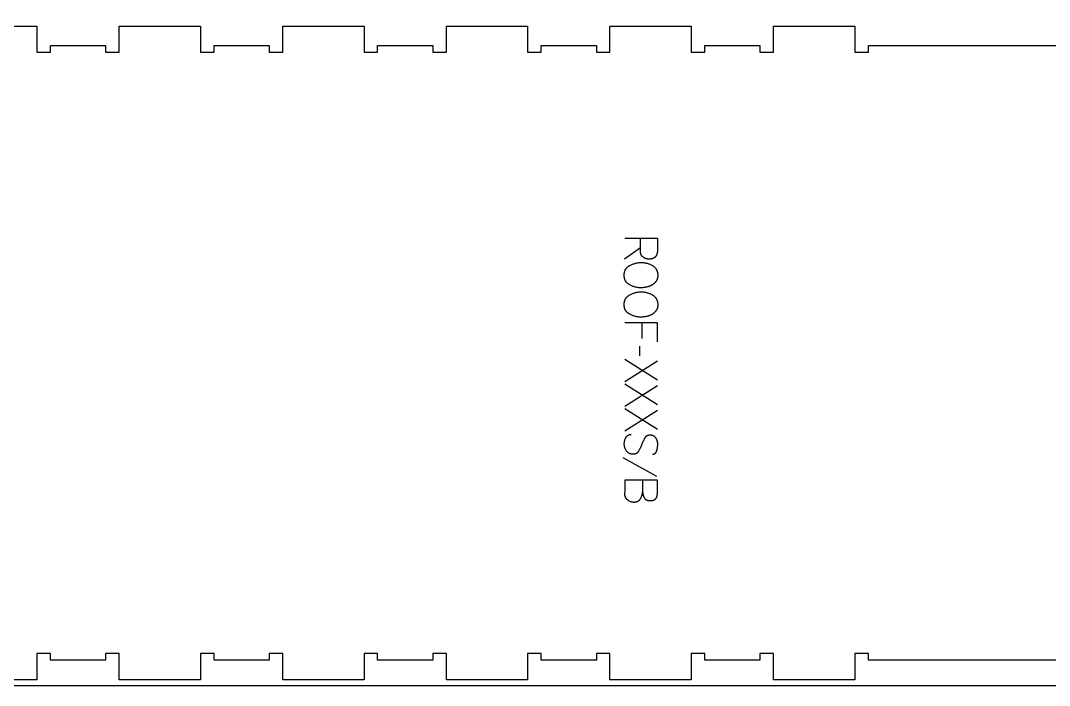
# Model space of a CAD drawing. Extents: x 0 to 4485, y 0 to 17041.
# Drawn here: x 1297 to 2240, y 11996 to 12605 of the extents above; entities that cross this region are included whole.
import ezdxf

# ---------------------------------------------------------------- set-up
doc = ezdxf.new("R2010")
doc.units = 0
for name, color, linetype in [('0_SHEET_SPRUCEPLY_2440X122', 1, 'CONTINUOUS'), ('1_ANYTOOL_1MMDEEP_LABELS_S', 2, 'CONTINUOUS'), ('4_ANYTOOL_CUTTHROUGH_OUTSI', 5, 'CONTINUOUS')]:
    doc.layers.add(name, color=color, linetype=linetype)

msp = doc.modelspace()

# ---------------------------------------------------------------- linework, layer by layer
at = {"layer": '0_SHEET_SPRUCEPLY_2440X122'}
msp.add_lwpolyline([(371.7, 13215.62), (371.7, 11995.62), (2811.7, 11995.62), (2811.7, 13215.62)], close=True, dxfattribs=at)
at = {"layer": '1_ANYTOOL_1MMDEEP_LABELS_S', "color": 2}
for points in [[(1850.79, 12405.92), (1880.79, 12405.92), (1880.79, 12394.56), (1880.78, 12394.07), (1880.76, 12393.59), (1880.74, 12393.36), (1880.72, 12393.13), (1880.69, 12392.91), (1880.66, 12392.69), (1880.63, 12392.47), (1880.6, 12392.26), (1880.56, 12392.05), (1880.51, 12391.85), (1880.46, 12391.65), (1880.41, 12391.45), (1880.36, 12391.26), (1880.3, 12391.07), (1880.23, 12390.89), (1880.17, 12390.71), (1880.1, 12390.53), (1880.02, 12390.35), (1879.94, 12390.19), (1879.86, 12390.02), (1879.77, 12389.86), (1879.68, 12389.7), (1879.59, 12389.55), (1879.49, 12389.4), (1879.39, 12389.25), (1879.29, 12389.11), (1879.18, 12388.97), (1879.06, 12388.84), (1878.95, 12388.71), (1878.83, 12388.58), (1878.7, 12388.46), (1878.57, 12388.34), (1878.44, 12388.22), (1878.31, 12388.11), (1878.17, 12388.01), (1878.02, 12387.9), (1877.87, 12387.8), (1877.72, 12387.71), (1877.57, 12387.62), (1877.41, 12387.53), (1877.25, 12387.45), (1877.08, 12387.37), (1876.91, 12387.29), (1876.74, 12387.22), (1876.56, 12387.15), (1876.38, 12387.09), (1876.19, 12387.02), (1876, 12386.97), (1875.81, 12386.92), (1875.61, 12386.87), (1875.41, 12386.82), (1875.2, 12386.78), (1875, 12386.74), (1874.78, 12386.71), (1874.57, 12386.68), (1874.35, 12386.66), (1874.12, 12386.64), (1873.89, 12386.62), (1873.43, 12386.59), (1872.94, 12386.59), (1872.77, 12386.59), (1872.59, 12386.59), (1872.42, 12386.6), (1872.24, 12386.61), (1872.07, 12386.63), (1871.9, 12386.65), (1871.73, 12386.67), (1871.56, 12386.7), (1871.39, 12386.73), (1871.22, 12386.76), (1871.06, 12386.8), (1870.89, 12386.84), (1870.72, 12386.88), (1870.56, 12386.93), (1870.4, 12386.98), (1870.23, 12387.03), (1870.07, 12387.09), (1869.91, 12387.15), (1869.75, 12387.21), (1869.59, 12387.28), (1869.43, 12387.35), (1869.28, 12387.43), (1869.12, 12387.51), (1868.97, 12387.59), (1868.81, 12387.67), (1868.66, 12387.76), (1868.51, 12387.85), (1868.36, 12387.95), (1868.2, 12388.05), (1868.06, 12388.15), (1867.91, 12388.26), (1867.76, 12388.37), (1867.61, 12388.48), (1867.47, 12388.59), (1867.34, 12388.71), (1867.2, 12388.83), (1867.08, 12388.95), (1866.95, 12389.08), (1866.84, 12389.2), (1866.72, 12389.33), (1866.61, 12389.46), (1866.51, 12389.6), (1866.41, 12389.73), (1866.31, 12389.87), (1866.22, 12390.01), (1866.13, 12390.16), (1866.05, 12390.3), (1865.97, 12390.45), (1865.9, 12390.6), (1865.83, 12390.75), (1865.76, 12390.91), (1865.7, 12391.07), (1865.64, 12391.23), (1865.59, 12391.39), (1865.54, 12391.55), (1865.5, 12391.72), (1865.46, 12391.89), (1865.43, 12392.06), (1865.4, 12392.24), (1865.37, 12392.41), (1865.35, 12392.59), (1865.34, 12392.77), (1865.32, 12392.96), (1865.25, 12394.88), (1865.23, 12396.92), (1865.23, 12405.87)], [(1865.23, 12396.92), (1850.74, 12386.46)], [(1880.79, 12310.64), (1880.79, 12328.3), (1850.79, 12328.3)], [(1866.82, 12313.82), (1866.82, 12328.3)], [(1864.67, 12298), (1864.59, 12306.79)], [(1880.79, 12275.67), (1850.79, 12294.57)], [(1850.79, 12274.43), (1880.79, 12293.37)], [(1880.79, 12252.96), (1850.79, 12271.86)], [(1850.79, 12251.72), (1880.79, 12270.66)], [(1880.79, 12230.24), (1850.79, 12249.14)], [(1850.79, 12229), (1880.79, 12247.94)], [(1876.2, 12207.62), (1876.39, 12207.62), (1876.48, 12207.62), (1876.57, 12207.63), (1876.66, 12207.64), (1876.75, 12207.64), (1876.84, 12207.65), (1876.93, 12207.67), (1877.02, 12207.68), (1877.1, 12207.7), (1877.19, 12207.71), (1877.27, 12207.73), (1877.35, 12207.75), (1877.43, 12207.77), (1877.51, 12207.8), (1877.59, 12207.82), (1877.67, 12207.85), (1877.75, 12207.88), (1877.82, 12207.9), (1877.9, 12207.94), (1877.97, 12207.97), (1878.05, 12208), (1878.12, 12208.04), (1878.19, 12208.08), (1878.26, 12208.12), (1878.33, 12208.16), (1878.4, 12208.2), (1878.46, 12208.24), (1878.53, 12208.29), (1878.59, 12208.34), (1878.66, 12208.38), (1878.72, 12208.44), (1878.78, 12208.49), (1878.84, 12208.54), (1878.9, 12208.6), (1878.96, 12208.65), (1879.02, 12208.71), (1879.07, 12208.77), (1879.13, 12208.83), (1879.18, 12208.9), (1879.24, 12208.96), (1879.29, 12209.03), (1879.34, 12209.1), (1879.39, 12209.17), (1879.44, 12209.24), (1879.49, 12209.31), (1879.54, 12209.38), (1879.58, 12209.46), (1879.63, 12209.54), (1879.67, 12209.62), (1879.72, 12209.7), (1879.76, 12209.78), (1879.84, 12209.95), (1879.92, 12210.13), (1879.99, 12210.31), (1880.06, 12210.5), (1880.13, 12210.69), (1880.19, 12210.89), (1880.41, 12211.71), (1880.6, 12212.51), (1880.76, 12213.29), (1880.89, 12214.06), (1880.95, 12214.44), (1881, 12214.82), (1881.04, 12215.19), (1881.07, 12215.56), (1881.1, 12215.92), (1881.12, 12216.29), (1881.13, 12216.65), (1881.13, 12217), (1881.13, 12217.2), (1881.12, 12217.39), (1881.11, 12217.58), (1881.1, 12217.77), (1881.09, 12217.96), (1881.07, 12218.15), (1881.04, 12218.34), (1881.02, 12218.53), (1880.99, 12218.71), (1880.95, 12218.89), (1880.91, 12219.08), (1880.87, 12219.26), (1880.83, 12219.44), (1880.78, 12219.62), (1880.73, 12219.79), (1880.67, 12219.97), (1880.62, 12220.14), (1880.55, 12220.32), (1880.49, 12220.49), (1880.42, 12220.66), (1880.35, 12220.83), (1880.27, 12221), (1880.19, 12221.17), (1880.11, 12221.33), (1880.02, 12221.5), (1879.93, 12221.66), (1879.83, 12221.82), (1879.74, 12221.98), (1879.63, 12222.14), (1879.53, 12222.3), (1879.42, 12222.46), (1879.31, 12222.62), (1879.19, 12222.77), (1879.07, 12222.92), (1878.95, 12223.06), (1878.83, 12223.2), (1878.7, 12223.33), (1878.57, 12223.46), (1878.44, 12223.58), (1878.3, 12223.7), (1878.16, 12223.82), (1878.02, 12223.93), (1877.87, 12224.03), (1877.72, 12224.13), (1877.57, 12224.23), (1877.42, 12224.31), (1877.26, 12224.4), (1877.1, 12224.48), (1876.93, 12224.56), (1876.76, 12224.63), (1876.59, 12224.69), (1876.42, 12224.75), (1876.24, 12224.81), (1876.06, 12224.86), (1875.88, 12224.9), (1875.7, 12224.95), (1875.51, 12224.98), (1875.32, 12225.01), (1875.12, 12225.04), (1874.92, 12225.06), (1874.72, 12225.08), (1874.52, 12225.09), (1874.31, 12225.1), (1874.1, 12225.1), (1873.89, 12225.1), (1873.67, 12225.09), (1873.47, 12225.08), (1873.26, 12225.06), (1873.06, 12225.03), (1872.87, 12225), (1872.67, 12224.97), (1872.48, 12224.92), (1872.3, 12224.88), (1872.12, 12224.83), (1871.94, 12224.77), (1871.76, 12224.7), (1871.68, 12224.67), (1871.59, 12224.63), (1871.51, 12224.6), (1871.42, 12224.56), (1871.34, 12224.52), (1871.26, 12224.48), (1871.18, 12224.44), (1871.1, 12224.39), (1871.02, 12224.35), (1870.95, 12224.3), (1870.87, 12224.26), (1870.79, 12224.21), (1870.72, 12224.16), (1870.64, 12224.1), (1870.57, 12224.05), (1870.5, 12224), (1870.43, 12223.94), (1870.36, 12223.88), (1870.29, 12223.82), (1870.22, 12223.76), (1870.15, 12223.7), (1870.09, 12223.64), (1870.02, 12223.58), (1869.96, 12223.51), (1869.83, 12223.37), (1869.71, 12223.23), (1869.59, 12223.09), (1869.47, 12222.94), (1869.36, 12222.78), (1869.25, 12222.62), (1869.15, 12222.45), (1869.04, 12222.27), (1868.65, 12221.56), (1868.27, 12220.83), (1867.91, 12220.08), (1867.55, 12219.32), (1867.2, 12218.54), (1866.87, 12217.74), (1866.55, 12216.93), (1866.24, 12216.1), (1865.92, 12215.28), (1865.6, 12214.47), (1865.25, 12213.68), (1864.89, 12212.92), (1864.52, 12212.17), (1864.13, 12211.45), (1863.72, 12210.74), (1863.3, 12210.06), (1863.19, 12209.89), (1863.08, 12209.73), (1862.96, 12209.58), (1862.9, 12209.5), (1862.84, 12209.43), (1862.78, 12209.36), (1862.72, 12209.29), (1862.65, 12209.22), (1862.59, 12209.15), (1862.52, 12209.09), (1862.46, 12209.02), (1862.39, 12208.96), (1862.32, 12208.9), (1862.25, 12208.84), (1862.18, 12208.78), (1862.11, 12208.72), (1862.03, 12208.66), (1861.96, 12208.61), (1861.88, 12208.56), (1861.81, 12208.51), (1861.73, 12208.46), (1861.65, 12208.41), (1861.58, 12208.36), (1861.5, 12208.31), (1861.42, 12208.27), (1861.33, 12208.23), (1861.25, 12208.19), (1861.17, 12208.15), (1861.08, 12208.11), (1861, 12208.07), (1860.91, 12208.04), (1860.82, 12208), (1860.74, 12207.97), (1860.65, 12207.94), (1860.56, 12207.91), (1860.46, 12207.88), (1860.37, 12207.86), (1860.18, 12207.81), (1859.99, 12207.76), (1859.8, 12207.73), (1859.6, 12207.7), (1859.39, 12207.67), (1859.19, 12207.65), (1858.97, 12207.64), (1858.76, 12207.63), (1858.54, 12207.63), (1858.32, 12207.63), (1858.09, 12207.64), (1857.86, 12207.66), (1857.63, 12207.68), (1857.4, 12207.71), (1857.18, 12207.74), (1856.96, 12207.77), (1856.74, 12207.82), (1856.53, 12207.86), (1856.32, 12207.91), (1856.11, 12207.97), (1855.91, 12208.03), (1855.71, 12208.1), (1855.52, 12208.17), (1855.33, 12208.25), (1855.14, 12208.33), (1854.96, 12208.41), (1854.78, 12208.5), (1854.61, 12208.6), (1854.44, 12208.7), (1854.27, 12208.81), (1854.1, 12208.92), (1853.94, 12209.04), (1853.79, 12209.16), (1853.63, 12209.29), (1853.48, 12209.42), (1853.34, 12209.55), (1853.2, 12209.7), (1853.06, 12209.84), (1852.92, 12210), (1852.79, 12210.15), (1852.67, 12210.31), (1852.54, 12210.48), (1852.42, 12210.65), (1852.31, 12210.83), (1852.09, 12211.19), (1851.88, 12211.55), (1851.69, 12211.92), (1851.51, 12212.29), (1851.34, 12212.67), (1851.19, 12213.05), (1851.12, 12213.24), (1851.06, 12213.43), (1850.99, 12213.62), (1850.93, 12213.81), (1850.88, 12214.01), (1850.82, 12214.2), (1850.77, 12214.4), (1850.73, 12214.6), (1850.68, 12214.79), (1850.64, 12214.99), (1850.61, 12215.19), (1850.58, 12215.39), (1850.55, 12215.59), (1850.52, 12215.79), (1850.48, 12216.2), (1850.46, 12216.61), (1850.44, 12217.02), (1850.45, 12217.44), (1850.46, 12217.84), (1850.49, 12218.25), (1850.52, 12218.65), (1850.58, 12219.04), (1850.64, 12219.43), (1850.72, 12219.82), (1850.81, 12220.2), (1850.91, 12220.58), (1851.03, 12220.95), (1851.16, 12221.32), (1851.3, 12221.68), (1851.45, 12222.04), (1851.62, 12222.39), (1851.8, 12222.74), (1851.99, 12223.09), (1852.09, 12223.26), (1852.19, 12223.42), (1852.3, 12223.58), (1852.41, 12223.73), (1852.52, 12223.88), (1852.63, 12224.02), (1852.75, 12224.16), (1852.87, 12224.29), (1853, 12224.41), (1853.12, 12224.53), (1853.25, 12224.65), (1853.39, 12224.76), (1853.45, 12224.81), (1853.52, 12224.86), (1853.59, 12224.91), (1853.66, 12224.96), (1853.73, 12225.01), (1853.8, 12225.06), (1853.88, 12225.1), (1853.95, 12225.14), (1854.02, 12225.19), (1854.1, 12225.23), (1854.17, 12225.27), (1854.25, 12225.3), (1854.32, 12225.34), (1854.4, 12225.38), (1854.48, 12225.41), (1854.56, 12225.44), (1854.63, 12225.48), (1854.71, 12225.51), (1854.8, 12225.53), (1854.88, 12225.56), (1855.04, 12225.61), (1855.21, 12225.66), (1855.38, 12225.7), (1855.55, 12225.73), (1855.73, 12225.76), (1855.91, 12225.79), (1856.09, 12225.81), (1856.28, 12225.82), (1856.47, 12225.83), (1856.66, 12225.83)], [(1880.32, 12187.3), (1849.54, 12204.49)], [(1880.79, 12183.87), (1850.79, 12183.87), (1850.79, 12174.19), (1850.7, 12171.66), (1850.7, 12171.43), (1850.7, 12171.2), (1850.7, 12170.98), (1850.71, 12170.76), (1850.73, 12170.55), (1850.75, 12170.33), (1850.78, 12170.12), (1850.82, 12169.92), (1850.85, 12169.71), (1850.9, 12169.51), (1850.95, 12169.31), (1851.01, 12169.12), (1851.07, 12168.93), (1851.13, 12168.74), (1851.21, 12168.56), (1851.29, 12168.37), (1851.37, 12168.2), (1851.46, 12168.02), (1851.55, 12167.85), (1851.65, 12167.68), (1851.76, 12167.51), (1851.87, 12167.35), (1851.99, 12167.19), (1852.11, 12167.03), (1852.24, 12166.88), (1852.37, 12166.73), (1852.51, 12166.58), (1852.66, 12166.44), (1852.81, 12166.3), (1852.97, 12166.16), (1853.13, 12166.03), (1853.29, 12165.89), (1853.47, 12165.77), (1853.64, 12165.64), (1853.81, 12165.52), (1853.98, 12165.41), (1854.16, 12165.3), (1854.34, 12165.19), (1854.51, 12165.08), (1854.69, 12164.98), (1854.87, 12164.89), (1855.05, 12164.8), (1855.23, 12164.71), (1855.42, 12164.63), (1855.6, 12164.55), (1855.79, 12164.47), (1855.97, 12164.4), (1856.16, 12164.34), (1856.35, 12164.27), (1856.54, 12164.21), (1856.73, 12164.16), (1856.92, 12164.11), (1857.12, 12164.06), (1857.31, 12164.02), (1857.51, 12163.98), (1857.7, 12163.95), (1857.9, 12163.92), (1858.1, 12163.89), (1858.3, 12163.87), (1858.5, 12163.85), (1858.7, 12163.83), (1858.91, 12163.82), (1859.11, 12163.82), (1859.32, 12163.82), (1859.57, 12163.82), (1859.82, 12163.83), (1860.06, 12163.84), (1860.3, 12163.86), (1860.53, 12163.89), (1860.76, 12163.92), (1860.99, 12163.96), (1861.21, 12164), (1861.42, 12164.05), (1861.64, 12164.1), (1861.84, 12164.16), (1862.05, 12164.23), (1862.25, 12164.3), (1862.44, 12164.37), (1862.63, 12164.46), (1862.81, 12164.54), (1862.9, 12164.59), (1862.99, 12164.64), (1863.08, 12164.69), (1863.17, 12164.74), (1863.26, 12164.79), (1863.34, 12164.84), (1863.43, 12164.9), (1863.51, 12164.95), (1863.59, 12165.01), (1863.67, 12165.07), (1863.75, 12165.13), (1863.83, 12165.19), (1863.91, 12165.26), (1863.98, 12165.32), (1864.06, 12165.39), (1864.13, 12165.45), (1864.21, 12165.52), (1864.28, 12165.59), (1864.35, 12165.67), (1864.42, 12165.74), (1864.49, 12165.81), (1864.55, 12165.89), (1864.69, 12166.05), (1864.81, 12166.21), (1864.93, 12166.38), (1865.05, 12166.55), (1865.17, 12166.73), (1865.38, 12167.1), (1865.59, 12167.47), (1865.78, 12167.85), (1865.96, 12168.24), (1866.13, 12168.63), (1866.29, 12169.02), (1866.44, 12169.43), (1866.57, 12169.84), (1866.7, 12170.25), (1866.81, 12170.67), (1866.91, 12171.1), (1867, 12171.54), (1867.08, 12171.97), (1867.15, 12172.42), (1867.2, 12172.87), (1867.24, 12173.33)], [(1867.12, 12183.87), (1867.24, 12173.33), (1867.28, 12172.93), (1867.32, 12172.54), (1867.36, 12172.15), (1867.42, 12171.77), (1867.49, 12171.39), (1867.56, 12171.02), (1867.65, 12170.65), (1867.74, 12170.29), (1867.84, 12169.94), (1867.96, 12169.59), (1868.08, 12169.24), (1868.2, 12168.91), (1868.34, 12168.57), (1868.49, 12168.25), (1868.64, 12167.92), (1868.81, 12167.61), (1868.85, 12167.53), (1868.9, 12167.45), (1868.94, 12167.38), (1868.99, 12167.3), (1869.04, 12167.23), (1869.09, 12167.16), (1869.14, 12167.09), (1869.19, 12167.02), (1869.24, 12166.95), (1869.3, 12166.89), (1869.36, 12166.82), (1869.41, 12166.76), (1869.47, 12166.69), (1869.53, 12166.63), (1869.6, 12166.57), (1869.66, 12166.51), (1869.72, 12166.45), (1869.79, 12166.4), (1869.86, 12166.34), (1869.93, 12166.29), (1870, 12166.23), (1870.07, 12166.18), (1870.14, 12166.13), (1870.22, 12166.08), (1870.29, 12166.03), (1870.37, 12165.99), (1870.45, 12165.94), (1870.53, 12165.89), (1870.61, 12165.85), (1870.69, 12165.81), (1870.78, 12165.77), (1870.86, 12165.73), (1870.95, 12165.69), (1871.04, 12165.65), (1871.22, 12165.58), (1871.4, 12165.52), (1871.59, 12165.45), (1871.79, 12165.4), (1871.99, 12165.35), (1872.2, 12165.3), (1872.41, 12165.26), (1872.63, 12165.22), (1872.86, 12165.19), (1873.09, 12165.16), (1873.32, 12165.14), (1873.56, 12165.12), (1873.81, 12165.11), (1874.06, 12165.1), (1874.32, 12165.1), (1874.71, 12165.11), (1874.91, 12165.12), (1875.1, 12165.13), (1875.29, 12165.14), (1875.47, 12165.16), (1875.65, 12165.18), (1875.83, 12165.21), (1876.01, 12165.23), (1876.18, 12165.26), (1876.35, 12165.3), (1876.52, 12165.34), (1876.68, 12165.38), (1876.84, 12165.42), (1876.99, 12165.47), (1877.15, 12165.52), (1877.3, 12165.57), (1877.44, 12165.63), (1877.59, 12165.69), (1877.73, 12165.75), (1877.87, 12165.82), (1878, 12165.89), (1878.13, 12165.96), (1878.26, 12166.04), (1878.38, 12166.12), (1878.51, 12166.2), (1878.62, 12166.29), (1878.74, 12166.38), (1878.85, 12166.47), (1878.96, 12166.57), (1879.07, 12166.67), (1879.17, 12166.77), (1879.27, 12166.88), (1879.37, 12166.99), (1879.46, 12167.1), (1879.55, 12167.22), (1879.64, 12167.34), (1879.72, 12167.46), (1879.8, 12167.58), (1879.88, 12167.71), (1879.95, 12167.85), (1880.02, 12167.98), (1880.09, 12168.12), (1880.16, 12168.26), (1880.22, 12168.41), (1880.28, 12168.56), (1880.33, 12168.71), (1880.38, 12168.86), (1880.43, 12169.02), (1880.48, 12169.18), (1880.52, 12169.35), (1880.56, 12169.52), (1880.6, 12169.69), (1880.63, 12169.86), (1880.66, 12170.04), (1880.69, 12170.22), (1880.71, 12170.4), (1880.73, 12170.59), (1880.75, 12170.78), (1880.76, 12170.98), (1880.78, 12171.38), (1880.79, 12171.79), (1880.79, 12183.87)]]:
    msp.add_lwpolyline(points, dxfattribs=at)
for points in [[(1881.13, 12371.46), (1881.12, 12371.09), (1881.11, 12370.72), (1881.08, 12370.37), (1881.04, 12370.01), (1881.01, 12369.84), (1880.99, 12369.67), (1880.96, 12369.5), (1880.92, 12369.34), (1880.89, 12369.17), (1880.85, 12369.01), (1880.81, 12368.84), (1880.76, 12368.68), (1880.71, 12368.53), (1880.66, 12368.37), (1880.61, 12368.21), (1880.55, 12368.06), (1880.49, 12367.91), (1880.43, 12367.76), (1880.37, 12367.61), (1880.3, 12367.46), (1880.23, 12367.32), (1880.15, 12367.18), (1880.08, 12367.04), (1880, 12366.9), (1879.92, 12366.76), (1879.83, 12366.62), (1879.74, 12366.49), (1879.65, 12366.36), (1879.46, 12366.1), (1879.27, 12365.85), (1879.07, 12365.6), (1878.86, 12365.36), (1878.65, 12365.12), (1878.43, 12364.89), (1878.21, 12364.66), (1877.97, 12364.45), (1877.74, 12364.23), (1877.49, 12364.03), (1877.24, 12363.83), (1876.99, 12363.63), (1876.73, 12363.44), (1876.46, 12363.26), (1876.18, 12363.08), (1875.9, 12362.91), (1875.62, 12362.74), (1875.33, 12362.58), (1875.03, 12362.43), (1874.74, 12362.28), (1874.44, 12362.14), (1874.13, 12362), (1873.82, 12361.87), (1873.51, 12361.74), (1873.2, 12361.62), (1872.88, 12361.51), (1872.56, 12361.4), (1872.23, 12361.29), (1871.9, 12361.2), (1871.57, 12361.1), (1871.23, 12361.02), (1870.89, 12360.94), (1870.2, 12360.79), (1869.53, 12360.67), (1868.86, 12360.56), (1868.2, 12360.47), (1867.54, 12360.4), (1866.89, 12360.35), (1866.25, 12360.33), (1865.62, 12360.32), (1864.98, 12360.33), (1864.34, 12360.36), (1863.7, 12360.41), (1863.07, 12360.49), (1862.43, 12360.59), (1861.79, 12360.7), (1861.15, 12360.84), (1860.52, 12361.01), (1859.88, 12361.19), (1859.24, 12361.4), (1858.6, 12361.62), (1857.97, 12361.87), (1857.33, 12362.14), (1856.69, 12362.43), (1856.05, 12362.75), (1855.42, 12363.08), (1855.1, 12363.26), (1854.8, 12363.44), (1854.5, 12363.63), (1854.22, 12363.82), (1853.95, 12364.02), (1853.68, 12364.23), (1853.43, 12364.44), (1853.18, 12364.66), (1853.07, 12364.77), (1852.95, 12364.89), (1852.84, 12365), (1852.73, 12365.12), (1852.62, 12365.24), (1852.51, 12365.36), (1852.41, 12365.48), (1852.31, 12365.6), (1852.21, 12365.73), (1852.11, 12365.85), (1852.02, 12365.98), (1851.93, 12366.11), (1851.84, 12366.24), (1851.76, 12366.37), (1851.67, 12366.51), (1851.59, 12366.64), (1851.51, 12366.78), (1851.44, 12366.92), (1851.36, 12367.06), (1851.29, 12367.2), (1851.22, 12367.34), (1851.16, 12367.49), (1851.09, 12367.63), (1851.03, 12367.78), (1850.97, 12367.93), (1850.92, 12368.08), (1850.86, 12368.24), (1850.81, 12368.39), (1850.72, 12368.7), (1850.63, 12369.02), (1850.56, 12369.35), (1850.5, 12369.68), (1850.44, 12370.02), (1850.4, 12370.36), (1850.36, 12370.71), (1850.34, 12371.07), (1850.32, 12371.43), (1850.32, 12371.8), (1850.32, 12372.18), (1850.34, 12372.56), (1850.36, 12372.93), (1850.4, 12373.29), (1850.44, 12373.65), (1850.5, 12374), (1850.56, 12374.34), (1850.64, 12374.67), (1850.73, 12375), (1850.82, 12375.33), (1850.87, 12375.48), (1850.93, 12375.64), (1850.99, 12375.8), (1851.05, 12375.95), (1851.11, 12376.1), (1851.17, 12376.25), (1851.24, 12376.4), (1851.31, 12376.55), (1851.38, 12376.69), (1851.46, 12376.84), (1851.53, 12376.98), (1851.61, 12377.12), (1851.69, 12377.26), (1851.78, 12377.4), (1851.87, 12377.53), (1851.96, 12377.67), (1852.05, 12377.8), (1852.14, 12377.93), (1852.24, 12378.06), (1852.34, 12378.18), (1852.44, 12378.31), (1852.55, 12378.43), (1852.66, 12378.56), (1852.77, 12378.68), (1852.88, 12378.8), (1852.99, 12378.91), (1853.11, 12379.03), (1853.23, 12379.14), (1853.36, 12379.25), (1853.48, 12379.36), (1853.74, 12379.58), (1854.01, 12379.79), (1854.29, 12379.99), (1854.57, 12380.19), (1854.87, 12380.38), (1855.18, 12380.56), (1855.5, 12380.74), (1856.15, 12381.07), (1856.8, 12381.38), (1857.45, 12381.68), (1858.1, 12381.95), (1858.75, 12382.19), (1859.4, 12382.42), (1860.05, 12382.63), (1860.7, 12382.81), (1861.35, 12382.97), (1862, 12383.11), (1862.65, 12383.23), (1863.3, 12383.33), (1863.96, 12383.4), (1864.61, 12383.46), (1865.26, 12383.49), (1865.92, 12383.5), (1866.61, 12383.49), (1867.3, 12383.46), (1867.98, 12383.4), (1868.65, 12383.32), (1869.32, 12383.22), (1869.99, 12383.09), (1870.65, 12382.95), (1871.3, 12382.78), (1871.95, 12382.59), (1872.59, 12382.37), (1873.22, 12382.13), (1873.85, 12381.87), (1874.47, 12381.59), (1875.09, 12381.29), (1875.7, 12380.96), (1876.31, 12380.61), (1876.61, 12380.42), (1876.89, 12380.23), (1877.17, 12380.04), (1877.44, 12379.83), (1877.7, 12379.62), (1877.95, 12379.41), (1878.19, 12379.18), (1878.42, 12378.95), (1878.53, 12378.83), (1878.64, 12378.72), (1878.75, 12378.59), (1878.85, 12378.47), (1878.95, 12378.35), (1879.05, 12378.22), (1879.15, 12378.09), (1879.25, 12377.97), (1879.34, 12377.84), (1879.43, 12377.7), (1879.52, 12377.57), (1879.6, 12377.43), (1879.69, 12377.3), (1879.77, 12377.16), (1879.85, 12377.02), (1879.92, 12376.87), (1880, 12376.73), (1880.07, 12376.59), (1880.21, 12376.29), (1880.33, 12375.99), (1880.45, 12375.68), (1880.56, 12375.36), (1880.66, 12375.04), (1880.75, 12374.71), (1880.83, 12374.38), (1880.9, 12374.04), (1880.96, 12373.69), (1881.01, 12373.33), (1881.05, 12372.97), (1881.09, 12372.6), (1881.11, 12372.23), (1881.13, 12371.85)], [(1881.13, 12344.5), (1881.12, 12344.13), (1881.11, 12343.77), (1881.08, 12343.41), (1881.04, 12343.06), (1881.01, 12342.89), (1880.99, 12342.71), (1880.96, 12342.55), (1880.92, 12342.38), (1880.89, 12342.21), (1880.85, 12342.05), (1880.81, 12341.89), (1880.76, 12341.73), (1880.71, 12341.57), (1880.66, 12341.41), (1880.61, 12341.26), (1880.55, 12341.1), (1880.49, 12340.95), (1880.43, 12340.8), (1880.37, 12340.65), (1880.3, 12340.51), (1880.23, 12340.36), (1880.15, 12340.22), (1880.08, 12340.08), (1880, 12339.94), (1879.92, 12339.8), (1879.83, 12339.67), (1879.74, 12339.53), (1879.65, 12339.4), (1879.46, 12339.14), (1879.27, 12338.89), (1879.07, 12338.64), (1878.86, 12338.4), (1878.65, 12338.16), (1878.43, 12337.93), (1878.21, 12337.71), (1877.97, 12337.49), (1877.74, 12337.28), (1877.49, 12337.07), (1877.24, 12336.87), (1876.99, 12336.67), (1876.73, 12336.48), (1876.46, 12336.3), (1876.18, 12336.12), (1875.9, 12335.95), (1875.62, 12335.79), (1875.33, 12335.63), (1875.03, 12335.47), (1874.74, 12335.32), (1874.44, 12335.18), (1874.13, 12335.04), (1873.82, 12334.91), (1873.51, 12334.78), (1873.2, 12334.66), (1872.88, 12334.55), (1872.56, 12334.44), (1872.23, 12334.34), (1871.9, 12334.24), (1871.57, 12334.15), (1871.23, 12334.06), (1870.89, 12333.98), (1870.2, 12333.83), (1869.53, 12333.71), (1868.86, 12333.6), (1868.2, 12333.51), (1867.54, 12333.45), (1866.89, 12333.4), (1866.25, 12333.37), (1865.62, 12333.36), (1864.98, 12333.37), (1864.34, 12333.4), (1863.7, 12333.46), (1863.07, 12333.53), (1862.43, 12333.63), (1861.79, 12333.75), (1861.15, 12333.89), (1860.52, 12334.05), (1859.88, 12334.23), (1859.24, 12334.44), (1858.6, 12334.67), (1857.97, 12334.91), (1857.33, 12335.18), (1856.69, 12335.47), (1856.05, 12335.79), (1855.42, 12336.12), (1855.1, 12336.3), (1854.8, 12336.48), (1854.5, 12336.67), (1854.22, 12336.86), (1853.95, 12337.06), (1853.68, 12337.27), (1853.43, 12337.48), (1853.18, 12337.7), (1853.07, 12337.82), (1852.95, 12337.93), (1852.84, 12338.05), (1852.73, 12338.16), (1852.62, 12338.28), (1852.51, 12338.4), (1852.41, 12338.52), (1852.31, 12338.65), (1852.21, 12338.77), (1852.11, 12338.9), (1852.02, 12339.02), (1851.93, 12339.15), (1851.84, 12339.28), (1851.76, 12339.42), (1851.67, 12339.55), (1851.59, 12339.69), (1851.51, 12339.82), (1851.44, 12339.96), (1851.36, 12340.1), (1851.29, 12340.24), (1851.22, 12340.39), (1851.16, 12340.53), (1851.09, 12340.68), (1851.03, 12340.83), (1850.97, 12340.97), (1850.92, 12341.13), (1850.86, 12341.28), (1850.81, 12341.43), (1850.72, 12341.75), (1850.63, 12342.07), (1850.56, 12342.39), (1850.5, 12342.72), (1850.44, 12343.06), (1850.4, 12343.4), (1850.36, 12343.76), (1850.34, 12344.11), (1850.32, 12344.48), (1850.32, 12344.84), (1850.32, 12345.23), (1850.34, 12345.6), (1850.36, 12345.97), (1850.4, 12346.33), (1850.44, 12346.69), (1850.5, 12347.04), (1850.56, 12347.38), (1850.64, 12347.72), (1850.73, 12348.05), (1850.82, 12348.37), (1850.87, 12348.53), (1850.93, 12348.68), (1850.99, 12348.84), (1851.05, 12348.99), (1851.11, 12349.15), (1851.17, 12349.3), (1851.24, 12349.45), (1851.31, 12349.59), (1851.38, 12349.74), (1851.46, 12349.88), (1851.53, 12350.02), (1851.61, 12350.16), (1851.69, 12350.3), (1851.78, 12350.44), (1851.87, 12350.58), (1851.96, 12350.71), (1852.05, 12350.84), (1852.14, 12350.97), (1852.24, 12351.1), (1852.34, 12351.23), (1852.44, 12351.35), (1852.55, 12351.48), (1852.66, 12351.6), (1852.77, 12351.72), (1852.88, 12351.84), (1852.99, 12351.96), (1853.11, 12352.07), (1853.23, 12352.18), (1853.36, 12352.3), (1853.48, 12352.41), (1853.74, 12352.62), (1854.01, 12352.83), (1854.29, 12353.04), (1854.57, 12353.23), (1854.87, 12353.42), (1855.18, 12353.6), (1855.5, 12353.78), (1856.15, 12354.11), (1856.8, 12354.43), (1857.45, 12354.72), (1858.1, 12354.99), (1858.75, 12355.24), (1859.4, 12355.46), (1860.05, 12355.67), (1860.7, 12355.85), (1861.35, 12356.02), (1862, 12356.16), (1862.65, 12356.27), (1863.3, 12356.37), (1863.96, 12356.45), (1864.61, 12356.5), (1865.26, 12356.53), (1865.92, 12356.54), (1866.61, 12356.53), (1867.3, 12356.5), (1867.98, 12356.44), (1868.65, 12356.36), (1869.32, 12356.26), (1869.99, 12356.14), (1870.65, 12355.99), (1871.3, 12355.82), (1871.95, 12355.63), (1872.59, 12355.41), (1873.22, 12355.18), (1873.85, 12354.92), (1874.47, 12354.63), (1875.09, 12354.33), (1875.7, 12354), (1876.31, 12353.65), (1876.61, 12353.47), (1876.89, 12353.28), (1877.17, 12353.08), (1877.44, 12352.88), (1877.7, 12352.67), (1877.95, 12352.45), (1878.19, 12352.22), (1878.42, 12351.99), (1878.53, 12351.88), (1878.64, 12351.76), (1878.75, 12351.64), (1878.85, 12351.51), (1878.95, 12351.39), (1879.05, 12351.27), (1879.15, 12351.14), (1879.25, 12351.01), (1879.34, 12350.88), (1879.43, 12350.75), (1879.52, 12350.61), (1879.6, 12350.48), (1879.69, 12350.34), (1879.77, 12350.2), (1879.85, 12350.06), (1879.92, 12349.92), (1880, 12349.77), (1880.07, 12349.63), (1880.21, 12349.33), (1880.33, 12349.03), (1880.45, 12348.72), (1880.56, 12348.41), (1880.66, 12348.08), (1880.75, 12347.75), (1880.83, 12347.42), (1880.9, 12347.08), (1880.96, 12346.73), (1881.01, 12346.37), (1881.05, 12346.01), (1881.09, 12345.65), (1881.11, 12345.27), (1881.13, 12344.89)]]:
    msp.add_lwpolyline(points, close=True, dxfattribs=at)
at = {"layer": '4_ANYTOOL_CUTTHROUGH_OUTSI', "color": 5}
for points in [[(1237.33, 12600.37), (1311.83, 12600.37), (1311.83, 12576.37), (1324.33, 12576.37), (1324.33, 12582.37), (1374.83, 12582.37), (1374.83, 12576.37), (1387.33, 12576.37), (1387.33, 12600.37), (1461.83, 12600.37), (1461.83, 12576.37), (1474.33, 12576.37), (1474.33, 12582.37), (1524.83, 12582.37), (1524.83, 12576.37), (1537.33, 12576.37), (1537.33, 12600.37), (1611.83, 12600.37), (1611.83, 12576.37), (1624.33, 12576.37), (1624.33, 12582.37), (1674.83, 12582.37), (1674.83, 12576.37), (1687.33, 12576.37), (1687.33, 12600.37), (1761.83, 12600.37), (1761.83, 12576.37), (1774.33, 12576.37), (1774.33, 12582.37), (1824.83, 12582.37), (1824.83, 12576.37), (1837.33, 12576.37), (1837.33, 12600.37), (1911.83, 12600.37), (1911.83, 12576.37), (1924.33, 12576.37), (1924.33, 12582.37), (1974.83, 12582.37), (1974.83, 12576.37), (1987.33, 12576.37), (1987.33, 12600.37), (2061.83, 12600.37), (2061.83, 12576.37), (2074.33, 12576.37), (2074.33, 12582.37), (2274.83, 12582.37)], [(2274.83, 12018.87), (2074.33, 12018.87), (2074.33, 12024.87), (2061.83, 12024.87), (2061.83, 12000.87), (1987.33, 12000.87), (1987.33, 12024.87), (1974.83, 12024.87), (1974.83, 12018.87), (1924.33, 12018.87), (1924.33, 12024.87), (1911.83, 12024.87), (1911.83, 12000.87), (1837.33, 12000.87), (1837.33, 12024.87), (1824.83, 12024.87), (1824.83, 12018.87), (1774.33, 12018.87), (1774.33, 12024.87), (1761.83, 12024.87), (1761.83, 12000.87), (1687.33, 12000.87), (1687.33, 12024.87), (1674.83, 12024.87), (1674.83, 12018.87), (1624.33, 12018.87), (1624.33, 12024.87), (1611.83, 12024.87), (1611.83, 12000.87), (1537.33, 12000.87), (1537.33, 12024.87), (1524.83, 12024.87), (1524.83, 12018.87), (1474.33, 12018.87), (1474.33, 12024.87), (1461.83, 12024.87), (1461.83, 12000.87), (1387.33, 12000.87), (1387.33, 12024.87), (1374.83, 12024.87), (1374.83, 12018.87), (1324.33, 12018.87), (1324.33, 12024.87), (1311.83, 12024.87), (1311.83, 12000.87), (1237.33, 12000.87)]]:
    msp.add_lwpolyline(points, dxfattribs=at)

doc.saveas('drawing.dxf')
